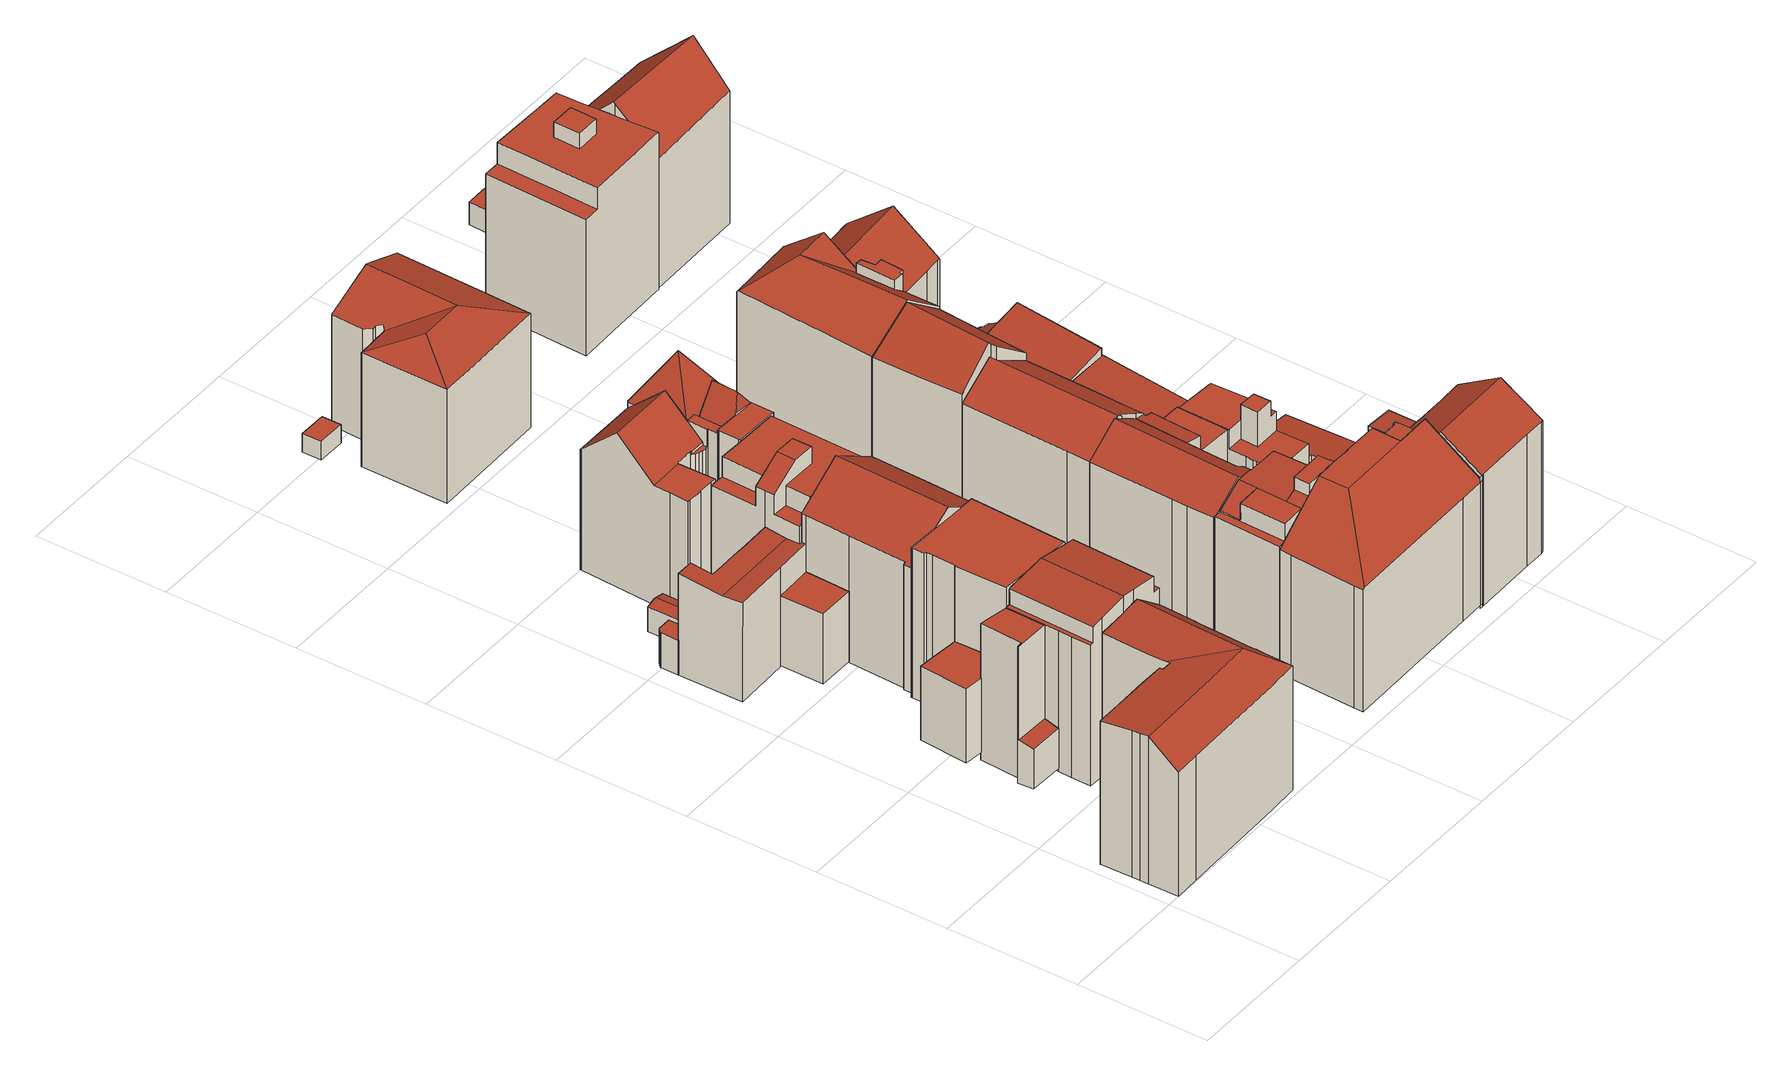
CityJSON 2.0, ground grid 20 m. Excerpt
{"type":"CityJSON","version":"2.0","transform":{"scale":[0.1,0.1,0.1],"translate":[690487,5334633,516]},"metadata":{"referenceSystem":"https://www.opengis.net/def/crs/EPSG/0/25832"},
"CityObjects":{
"building1":{"type":"Building","attributes":{"Gemeindeschluessel":"09162000","HoeheDach":"540.430","HoeheGrund":"516.900","Methode":"2000","NiedrigsteTraufeDesGebaeudes":"536.620","Geometrietyp2DReferenz":"3000","function":"31001_9998","roofType":"3100","measuredHeight":23.53,"storeysAboveGround":6},"geometry":[{"type":"MultiSurface","lod":"2","boundaries":[[[0,1,2,3,4,5]],[[6,7,8,9,10,11]],[[12,13,14,15,16,17]],[[18,19,20,21,22,23]],[[24,25,26,27,28,29]],[[26,25,30,31]],[[32,33,12,17,1,0,5,34,35]],[[36,37,38,39]],[[40,32,35,41,42,30,25,24,29,8,7,6,43,44,45]],[[46,20,19,18,47,48,49,50,36,39,51,52,53,11,10,9,28,27,26,31,54,55,56,57,4,3,2,16,15,14]],[[52,44,43,53]],[[53,43,6,11]],[[2,1,17,16]],[[41,35,34,5,4,57,56,55]],[[9,8,29,28]],[[37,58,59,32,40,45,38]],[[14,13,60,46]],[[18,23,61,47]],[[59,62,61,23,22,21,60,13,12,33,32]],[[46,60,21,20]],[[42,41,55,54,31,30]],[[49,48,47,61,62,59]],[[50,49,59,58,37,36]],[[38,45,44,52,51,39]]],"semantics":{"surfaces":[{"type":"WallSurface"},{"type":"RoofSurface"},{"type":"GroundSurface"}],"values":[0,0,0,0,0,0,1,0,1,2,0,0,0,0,0,1,0,0,1,0,0,0,0,0]}}]},
"building2":{"type":"Building","attributes":{"Gemeindeschluessel":"09162000","HoeheDach":"539.061","HoeheGrund":"517.389","Methode":"2000","NiedrigsteTraufeDesGebaeudes":"523.711","Geometrietyp2DReferenz":"3000","function":"31001_9998","roofType":"1000","measuredHeight":21.67,"storeysAboveGround":1},"geometry":[{"type":"MultiSurface","lod":"2","boundaries":[[[63,64,65,66,67,68,69,70,71,72,73]],[[74,75,76,77,68,67,66]],[[78,79,76,75]],[[80,81,82,71,70,69]],[[73,83,84,63]],[[68,77,80,69]],[[79,84,83,85,82,81,80,77,76]],[[65,86,74,66]],[[85,83,73,72,71,82]],[[78,86,65,64,63,84,79]],[[86,78,75,74]]],"semantics":{"surfaces":[{"type":"GroundSurface"},{"type":"WallSurface"},{"type":"RoofSurface"}],"values":[0,1,1,1,1,1,2,1,1,1,2]}}]},
"building3":{"type":"Building","attributes":{"Gemeindeschluessel":"09162000","HoeheDach":"530.391","HoeheGrund":"518.579","Methode":"2000","NiedrigsteTraufeDesGebaeudes":"530.391","Geometrietyp2DReferenz":"3000","function":"31001_9998","roofType":"1000","measuredHeight":11.81},"geometry":[{"type":"MultiSurface","lod":"2","boundaries":[[[87,88,89,90]],[[91,92,93,94]],[[95,87,90,96]],[[93,96,90,89,94]],[[95,96,93,92]],[[91,88,87,95,92]],[[88,91,94,89]]],"semantics":{"surfaces":[{"type":"WallSurface"},{"type":"RoofSurface"},{"type":"GroundSurface"}],"values":[0,0,0,1,0,2,0]}}]},
"building4":{"type":"Building","attributes":{"Gemeindeschluessel":"09162000","HoeheDach":"524.792","HoeheGrund":"519.289","Methode":"2000","NiedrigsteTraufeDesGebaeudes":"522.569","Geometrietyp2DReferenz":"3000","function":"31001_2000","roofType":"1000","measuredHeight":5.5,"storeysAboveGround":1},"geometry":[{"type":"MultiSurface","lod":"2","boundaries":[[[97,98,99,100]],[[101,102,100,99]],[[103,104,105,106]],[[107,108,109,110]],[[102,105,104,111,112,113,114,107,110,97,100]],[[113,115,116,114]],[[111,104,103,117,118]],[[112,119,115,113]],[[110,109,98,97]],[[107,114,116,120,121,108]],[[101,99,98,109,108,121,103,106]],[[118,117,120,116,115,119]],[[111,118,119,112]],[[102,101,106,105]],[[121,120,117,103]]],"semantics":{"surfaces":[{"type":"WallSurface"},{"type":"GroundSurface"},{"type":"RoofSurface"}],"values":[0,0,0,0,1,0,0,0,0,0,2,2,0,0,0]}}]},
"building5":{"type":"Building","attributes":{"Gemeindeschluessel":"09162000","HoeheDach":"535.375","HoeheGrund":"519.344","Methode":"2000","NiedrigsteTraufeDesGebaeudes":"534.750","Geometrietyp2DReferenz":"3000","function":"31001_2000","roofType":"1000","measuredHeight":16.03,"storeysAboveGround":4},"geometry":[{"type":"MultiSurface","lod":"2","boundaries":[[[122,123,124,125]],[[111,126,127,128,129]],[[130,131,132,133]],[[134,126,111,104,105,102,122,125,135,130,133]],[[102,136,123,122]],[[128,137,124,123,136,138,139,129]],[[111,129,139,104]],[[134,140,127,126]],[[131,141,137,128,127,140,132]],[[131,130,135,141]],[[135,125,124,137,141]],[[140,134,133,132]],[[105,138,136,102]],[[104,139,138,105]]],"semantics":{"surfaces":[{"type":"WallSurface"},{"type":"GroundSurface"},{"type":"RoofSurface"}],"values":[0,0,0,1,0,2,0,0,2,0,0,0,0,0]}}]},
"building6":{"type":"Building","attributes":{"Gemeindeschluessel":"09162000","HoeheDach":"542.732","HoeheGrund":"516.891","Methode":"2000","NiedrigsteTraufeDesGebaeudes":"539.190","Geometrietyp2DReferenz":"3000","function":"31001_9998","roofType":"3100","measuredHeight":25.84,"storeysAboveGround":6},"geometry":[{"type":"MultiSurface","lod":"2","boundaries":[[[142,143,144,145]],[[146,147,148,149]],[[150,151,152,153]],[[154,155,156,157]],[[16,2,4,158,150,153,148,147,142,145,14]],[[159,156,155,160,161]],[[162,163,164,165,161,160]],[[160,155,154,143,142,147,146,166,162]],[[146,149,152,151,167,168,166]],[[169,144,143,154,157]],[[2,165,164,4]],[[16,14,169,157,156,159]],[[2,16,159,161,165]],[[162,166,168,163]],[[145,144,169,14]],[[153,152,149,148]],[[158,4,164,163,168,167]],[[158,167,151,150]]],"semantics":{"surfaces":[{"type":"WallSurface"},{"type":"GroundSurface"},{"type":"RoofSurface"}],"values":[0,0,0,0,1,2,2,0,2,2,0,0,0,0,0,0,0,0]}}]},
"building7":{"type":"Building","attributes":{"Gemeindeschluessel":"09162000","HoeheDach":"530.576","HoeheGrund":"519.521","Methode":"2000","NiedrigsteTraufeDesGebaeudes":"530.576","Geometrietyp2DReferenz":"3000","function":"31001_9998","roofType":"1000","measuredHeight":11.05},"geometry":[{"type":"MultiSurface","lod":"2","boundaries":[[[170,171,172,173]],[[171,170,174,175]],[[176,174,170,173]],[[173,172,177,176]],[[175,174,176,177]],[[175,177,172,171]]],"semantics":{"surfaces":[{"type":"WallSurface"},{"type":"GroundSurface"},{"type":"RoofSurface"}],"values":[0,0,1,0,0,2]}}]},
"building8":{"type":"Building","attributes":{"Gemeindeschluessel":"09162000","HoeheDach":"523.632","HoeheGrund":"519.259","Methode":"2000","NiedrigsteTraufeDesGebaeudes":"523.181","Geometrietyp2DReferenz":"3000","function":"51009_1610","roofType":"3100","measuredHeight":4.37},"geometry":[{"type":"MultiSurface","lod":"2","boundaries":[[[97,178,179,180,110]],[[181,182,183,184]],[[179,178,185,186]],[[107,187,182,181]],[[184,183,186,185,188]],[[184,188,97,110,107,181]],[[188,185,178,97]],[[187,180,179,186,183,182]],[[110,180,187,107]]],"semantics":{"surfaces":[{"type":"WallSurface"},{"type":"RoofSurface"},{"type":"GroundSurface"}],"values":[0,0,1,0,0,2,0,1,0]}}]},
"building9":{"type":"Building","attributes":{"Gemeindeschluessel":"09162000","HoeheDach":"521.802","HoeheGrund":"519.313","Methode":"2000","NiedrigsteTraufeDesGebaeudes":"521.802","Geometrietyp2DReferenz":"3000","function":"31001_2000","roofType":"1000","measuredHeight":2.49,"storeysAboveGround":1},"geometry":[{"type":"MultiSurface","lod":"2","boundaries":[[[122,189,190,102]],[[189,191,192,190]],[[102,190,192,100]],[[193,191,189,122]],[[100,192,191,193]],[[102,100,193,122]]],"semantics":{"surfaces":[{"type":"WallSurface"},{"type":"RoofSurface"},{"type":"GroundSurface"}],"values":[0,1,0,0,0,2]}}]},
"building10":{"type":"Building","attributes":{"Gemeindeschluessel":"09162000","HoeheDach":"542.430","HoeheGrund":"518.586","Methode":"2000","NiedrigsteTraufeDesGebaeudes":"539.413","Geometrietyp2DReferenz":"3000","function":"31001_9998","roofType":"1000","measuredHeight":23.84,"storeysAboveGround":7},"geometry":[{"type":"MultiSurface","lod":"2","boundaries":[[[194,195,196,197]],[[198,199,200,201]],[[202,195,194,203]],[[204,205,198,201]],[[206,207,208,209]],[[210,211,212,213,214,215]],[[216,206,209,203,194,197,95,87,217,218,204,201,200,213,212,219]],[[220,210,215,221]],[[212,211,222,219]],[[218,223,205,204]],[[87,224,225,217]],[[216,226,207,206]],[[222,226,216,219]],[[217,225,223,218]],[[200,199,214,213]],[[202,208,207,226,222,211,210,220,196,195]],[[198,205,223,225,224,227,221,215,214,199]],[[95,227,224,87]],[[209,208,202,203]],[[221,227,95,197,196,220]]],"semantics":{"surfaces":[{"type":"WallSurface"},{"type":"GroundSurface"},{"type":"RoofSurface"}],"values":[0,0,0,0,0,0,1,0,0,0,0,0,0,0,0,2,2,0,0,0]}}]},
"building11":{"type":"Building","attributes":{"Gemeindeschluessel":"09162000","HoeheDach":"544.250","HoeheGrund":"519.293","Methode":"2000","NiedrigsteTraufeDesGebaeudes":"539.203","Geometrietyp2DReferenz":"3000","function":"31001_2000","roofType":"3100","measuredHeight":24.96,"storeysAboveGround":7},"geometry":[{"type":"MultiSurface","lod":"2","boundaries":[[[228,229,230,231]],[[232,233,234,235,228,231,236,133,130,237,238,239,240,241]],[[242,243,244,245,246,230,229,247]],[[237,248,249,238]],[[235,234,250,242,247]],[[251,232,241,252]],[[233,253,250,234]],[[231,230,246,236]],[[232,251,253,233]],[[133,245,244,130]],[[236,246,245,133]],[[235,247,229,228]],[[239,254,255,240]],[[240,255,252,241]],[[251,252,255,254,249,248,243,242,250,253]],[[238,249,254,239]],[[237,130,244,243,248]]],"semantics":{"surfaces":[{"type":"WallSurface"},{"type":"GroundSurface"},{"type":"RoofSurface"}],"values":[0,1,2,0,0,0,0,0,0,0,0,0,0,0,2,0,0]}}]},
"building12":{"type":"Building","attributes":{"Gemeindeschluessel":"09162000","HoeheDach":"543.610","HoeheGrund":"519.289","Methode":"2000","NiedrigsteTraufeDesGebaeudes":"537.740","Geometrietyp2DReferenz":"3000","function":"31001_1000","roofType":"1000","measuredHeight":24.32,"storeysAboveGround":6},"geometry":[{"type":"MultiSurface","lod":"2","boundaries":[[[256,257,258,259,260]],[[261,262,263,264]],[[265,266,263,262,267]],[[268,269,270,271,272,273,274]],[[275,264,263,266,276,277]],[[130,237,269,268,278,279,257,256]],[[130,135,125,261,264,275,280,281,282,283,237]],[[280,275,277,284,274,273]],[[125,135,260,259,285,286]],[[283,270,269,237]],[[257,279,287,258]],[[288,289,290,285,259,258,287]],[[261,125,286,291,267,262]],[[280,273,272,281]],[[282,271,270,283]],[[292,293,289,288]],[[278,284,277,276,294,292,288,287,279]],[[289,293,295,290]],[[265,294,276,266]],[[290,295,291,286,285]],[[294,265,267,291,295,293,292]],[[278,268,274,284]],[[130,256,260,135]],[[281,272,271,282]]],"semantics":{"surfaces":[{"type":"RoofSurface"},{"type":"WallSurface"},{"type":"GroundSurface"}],"values":[0,1,0,0,1,1,2,1,1,1,1,1,1,1,1,1,0,0,1,0,1,1,1,1]}}]},
"building13":{"type":"Building","attributes":{"Gemeindeschluessel":"09162000","HoeheDach":"546.450","HoeheGrund":"519.183","Methode":"2000","NiedrigsteTraufeDesGebaeudes":"537.790","Geometrietyp2DReferenz":"3000","function":"31001_2000","roofType":"3100","measuredHeight":27.27,"storeysAboveGround":7},"geometry":[{"type":"MultiSurface","lod":"2","boundaries":[[[296,297,298,299]],[[300,301,302,303,304,305,296,299,306,307,308,309,310,311,312,313,314,315,316,317,318,319,320,321]],[[322,323,324,325]],[[300,326,327,301]],[[308,307,328,329,330,331]],[[332,333,334,335,322,336,337]],[[315,338,339,316]],[[340,341,330,329]],[[317,342,343,318]],[[312,344,345,313]],[[319,318,343,346,347,348,349]],[[310,309,350,351,352]],[[304,353,354,305]],[[355,320,319,349,356,334,333,357]],[[301,327,358,302]],[[332,337,359]],[[328,360,298,297,361,340,329]],[[362,326,300,321]],[[363,364,365,359,337,366]],[[299,298,360,306]],[[367,345,344,368,352,351,369,339,338]],[[334,356,335]],[[323,347,346]],[[370,365,364]],[[314,367,338,315]],[[324,323,346,343,342,371]],[[303,372,353,304]],[[337,336,366]],[[335,356,349,348]],[[373,374,375,354,353,372,376]],[[302,358,370,364,363,376,372,303]],[[310,352,368,311]],[[322,335,348,347,323]],[[357,333,332]],[[306,360,328,307]],[[311,368,344,312]],[[320,355,362,321]],[[351,350,331,330,341,325,324,371,369]],[[308,331,350,309]],[[317,316,339,369,371,342]],[[296,305,354,375,361,297]],[[375,374,325,341,340,361]],[[322,325,374,373,336]],[[362,355,357,332,359,365,370,358,327,326]],[[363,366,336,373,376]],[[313,345,367,314]]],"semantics":{"surfaces":[{"type":"WallSurface"},{"type":"GroundSurface"},{"type":"RoofSurface"}],"values":[0,1,0,0,0,2,0,0,0,0,0,0,0,0,0,0,2,0,2,0,2,2,0,2,0,2,0,0,2,2,0,0,2,0,0,0,0,2,0,0,0,0,0,2,0,0]}}]},
"building14":{"type":"Building","attributes":{"Gemeindeschluessel":"09162000","HoeheDach":"541.090","HoeheGrund":"519.285","Methode":"2000","NiedrigsteTraufeDesGebaeudes":"537.950","Geometrietyp2DReferenz":"3000","function":"31001_2000","roofType":"1000","measuredHeight":21.8,"storeysAboveGround":6},"geometry":[{"type":"MultiSurface","lod":"2","boundaries":[[[377,378,379,380,381]],[[275,382,383,384]],[[384,383,385,386]],[[387,388,281,280,275,384,386,389,377,381,390]],[[391,392,393,394,380,395]],[[386,385,396,389]],[[397,379,378,396,385,383,382]],[[390,394,393,387]],[[388,392,391,281]],[[381,380,394,390]],[[281,391,395,280]],[[389,396,378,377]],[[387,393,392,388]],[[380,379,397,395]],[[280,395,397,382,275]]],"semantics":{"surfaces":[{"type":"WallSurface"},{"type":"GroundSurface"},{"type":"RoofSurface"}],"values":[0,0,0,1,2,0,2,0,0,0,0,0,0,0,0]}}]},
"building15":{"type":"Building","attributes":{"Gemeindeschluessel":"09162000","HoeheDach":"521.774","HoeheGrund":"518.910","Methode":"1000","NiedrigsteTraufeDesGebaeudes":"521.774","Geometrietyp2DReferenz":"3000","function":"31001_2000","roofType":"1000","measuredHeight":2.86},"geometry":[{"type":"MultiSurface","lod":"2","boundaries":[[[398,399,400,401]],[[398,402,403,399]],[[400,404,405,401]],[[401,405,402,398]],[[405,404,403,402]],[[399,403,404,400]]],"semantics":{"surfaces":[{"type":"GroundSurface"},{"type":"WallSurface"},{"type":"RoofSurface"}],"values":[0,1,1,1,2,1]}}]},
"building16":{"type":"Building","attributes":{"Gemeindeschluessel":"09162000","HoeheDach":"544.840","HoeheGrund":"519.249","Methode":"2000","NiedrigsteTraufeDesGebaeudes":"539.340","Geometrietyp2DReferenz":"3000","function":"31001_9998","roofType":"1000","measuredHeight":25.59,"storeysAboveGround":6},"geometry":[{"type":"MultiSurface","lod":"2","boundaries":[[[406,407,408,409,410,411,412]],[[413,414,415,416,417,418]],[[419,418,417,420]],[[421,422,423,424,425,419,420,426]],[[420,417,416,426]],[[427,415,414,428]],[[427,428,412,429]],[[406,413,418,419,425,407]],[[415,427,429,430,431,432,421,426,416]],[[429,412,411,433,430]],[[424,408,407,425]],[[434,435,432,431]],[[411,410,436,437]],[[437,433,411]],[[423,409,408,424]],[[413,406,412,428,414]],[[423,422,435,434,436,410,409]],[[421,432,435,422]],[[434,431,430,433,437,436]]],"semantics":{"surfaces":[{"type":"RoofSurface"},{"type":"WallSurface"},{"type":"GroundSurface"}],"values":[0,0,1,2,1,1,0,1,1,0,1,0,0,1,1,1,1,1,1]}}]},
"building17":{"type":"Building","attributes":{"Gemeindeschluessel":"09162000","HoeheDach":"544.740","HoeheGrund":"519.210","Methode":"2000","NiedrigsteTraufeDesGebaeudes":"538.633","Geometrietyp2DReferenz":"3000","function":"31001_9998","roofType":"2100","measuredHeight":25.53,"storeysAboveGround":7},"geometry":[{"type":"MultiSurface","lod":"2","boundaries":[[[438,439,440,441]],[[442,443,444,445]],[[445,444,446,447]],[[448,449,450,451]],[[452,446,444,443,450,449,438,441]],[[453,454,455,456,457,458,459]],[[460,461,462,463,464,465,421,426,466,467,448,451,442,445,447]],[[440,439,468,469,470,455,454]],[[461,471,472,462]],[[426,470,469,466]],[[460,473,471,461]],[[466,469,468,467]],[[426,421,456,455,470]],[[463,459,458,464]],[[453,459,463,462,472]],[[448,467,468,439,438,449]],[[451,450,443,442]],[[441,440,474,452]],[[465,457,456,421]],[[460,447,446,452,474,473]],[[458,457,465,464]],[[453,472,471,473,474,440,454]]],"semantics":{"surfaces":[{"type":"WallSurface"},{"type":"RoofSurface"},{"type":"GroundSurface"}],"values":[0,0,0,0,1,1,2,1,0,0,0,0,0,0,0,0,0,0,0,0,0,1]}}]},
"building18":{"type":"Building","attributes":{"Gemeindeschluessel":"09162000","HoeheDach":"542.550","HoeheGrund":"519.280","Methode":"2000","NiedrigsteTraufeDesGebaeudes":"537.766","Geometrietyp2DReferenz":"3000","function":"31001_9998","roofType":"3100","measuredHeight":23.27,"storeysAboveGround":6},"geometry":[{"type":"MultiSurface","lod":"2","boundaries":[[[475,476,477,478,479,480,481,482]],[[483,484,485,486]],[[487,488,489,476,475]],[[490,491,492,493]],[[494,495,496,497]],[[498,499,500,501]],[[502,503,504,505]],[[506,481,480,507]],[[487,475,482,508]],[[509,510,489,488]],[[496,503,502,497]],[[509,488,487,508,506,507,511,512,513,483,486,493,492,494,497,502,505,514,498,501,515]],[[511,479,478,512]],[[505,504,516,514]],[[492,491,495,494]],[[513,512,478,477,517]],[[518,510,509,515]],[[508,482,481,506]],[[514,516,499,498]],[[485,490,493,486]],[[513,517,484,483]],[[501,500,518,515]],[[507,480,479,511]],[[518,500,499,516,504,503,496,495,491,490,485,484,517,477,476,489,510]]],"semantics":{"surfaces":[{"type":"RoofSurface"},{"type":"WallSurface"},{"type":"GroundSurface"}],"values":[0,1,1,1,1,1,1,1,1,1,1,2,1,1,1,1,1,1,1,1,1,1,1,0]}}]},
"building19":{"type":"Building","attributes":{"Gemeindeschluessel":"09162000","HoeheDach":"539.733","HoeheGrund":"518.920","Methode":"2000","NiedrigsteTraufeDesGebaeudes":"536.604","Geometrietyp2DReferenz":"3000","function":"31001_1000","roofType":"3200","measuredHeight":20.81,"storeysAboveGround":5},"geometry":[{"type":"MultiSurface","lod":"2","boundaries":[[[519,520,521,522,523,524,525,526,527,528,529,530,531]],[[532,533,534,535,536,537,538,539,540,541,542,543,544,545,546,547,548,549,550]],[[540,522,521,541]],[[551,552,525,553,554]],[[553,555,556,554]],[[555,524,538,537,536,556]],[[543,519,531,544]],[[552,557,558,559,527,526,525]],[[549,559,558,550]],[[533,532,550,558,557,552]],[[542,541,521,520,519,543]],[[529,528,547,546,545,530]],[[544,531,530,545]],[[535,554,556,536]],[[524,523,522,540,539,538]],[[534,533,552,551,554,535]],[[527,559,549,548,547,528]],[[553,525,524,555]]],"semantics":{"surfaces":[{"type":"RoofSurface"},{"type":"GroundSurface"},{"type":"WallSurface"}],"values":[0,1,2,0,0,2,2,0,2,2,2,2,2,2,2,2,2,0]}}]},
"building20":{"type":"Building","attributes":{"Gemeindeschluessel":"09162000","HoeheDach":"542.485","HoeheGrund":"519.330","Methode":"1000","NiedrigsteTraufeDesGebaeudes":"538.816","Geometrietyp2DReferenz":"3000","function":"31001_1000","roofType":"3100","measuredHeight":23.16,"storeysAboveGround":6},"geometry":[{"type":"MultiSurface","lod":"2","boundaries":[[[511,479,560,561]],[[562,563,564,565]],[[566,567,568,569,570,560,479]],[[569,571,572,573,574,570]],[[572,571,575,576]],[[513,567,566,512]],[[512,566,479,511]],[[562,565,577,578,493,579,483,580,513,512,511,561,574,573,572,576,581]],[[576,575,582,581]],[[493,583,584,579]],[[581,582,563,562]],[[561,560,570,574]],[[578,585,583,493]],[[565,564,586,577]],[[587,584,583,585,586,564,563,582,575,571,569,568]],[[580,483,587,568,567,513]],[[579,584,587,483]],[[577,586,585,578]]],"semantics":{"surfaces":[{"type":"WallSurface"},{"type":"RoofSurface"},{"type":"GroundSurface"}],"values":[0,0,1,0,0,0,0,2,0,0,0,0,0,0,1,0,0,0]}}]},
"building21":{"type":"Building","attributes":{"Gemeindeschluessel":"09162000","HoeheDach":"539.033","HoeheGrund":"519.326","Methode":"2000","NiedrigsteTraufeDesGebaeudes":"536.031","Geometrietyp2DReferenz":"3000","function":"31001_9998","roofType":"1000","measuredHeight":19.71,"storeysAboveGround":5},"geometry":[{"type":"MultiSurface","lod":"2","boundaries":[[[588,589,590,591]],[[592,593,589,588]],[[594,595,596,597]],[[490,493,492,491]],[[598,599,600,601]],[[493,490,602,578]],[[603,492,493,578,604,598,601,592,588,591]],[[598,604,605,595,594,599]],[[606,590,589,593,600,599,594,597]],[[597,596,491,492,603,606]],[[605,604,578,602]],[[606,603,591,590]],[[490,491,596,595,605,602]],[[601,600,593,592]]],"semantics":{"surfaces":[{"type":"WallSurface"},{"type":"GroundSurface"},{"type":"RoofSurface"}],"values":[0,0,0,0,0,0,1,0,2,0,0,0,2,0]}}]},
"building22":{"type":"Building","attributes":{"Gemeindeschluessel":"09162000","HoeheDach":"544.751","HoeheGrund":"519.370","Methode":"1000","NiedrigsteTraufeDesGebaeudes":"539.757","Geometrietyp2DReferenz":"3000","function":"31001_9998","roofType":"3100","measuredHeight":25.38,"storeysAboveGround":6},"geometry":[{"type":"MultiSurface","lod":"2","boundaries":[[[607,608,609,610,611,612,613]],[[614,612,611,615,616,617,618,619]],[[620,621,619,618,622,623]],[[624,609,608,625]],[[624,626,615,611,610,609]],[[625,608,607,627]],[[626,624,625,627,628,623,622,618,617,616,615]],[[613,612,614,619,621,620]],[[628,627,607,613,620,623]]],"semantics":{"surfaces":[{"type":"RoofSurface"},{"type":"WallSurface"},{"type":"GroundSurface"}],"values":[0,1,1,1,1,1,2,0,1]}}]},
"building23":{"type":"Building","attributes":{"Gemeindeschluessel":"09162000","HoeheDach":"526.045","HoeheGrund":"519.280","Methode":"1000","NiedrigsteTraufeDesGebaeudes":"526.045","Geometrietyp2DReferenz":"3000","function":"31001_1000","roofType":"1000","measuredHeight":6.76},"geometry":[{"type":"MultiSurface","lod":"2","boundaries":[[[629,630,631,565]],[[631,632,633,562,634,565]],[[635,636,562,633]],[[636,635,630,629]],[[629,565,634,562,636]],[[630,635,633,632,631]]],"semantics":{"surfaces":[{"type":"WallSurface"},{"type":"GroundSurface"},{"type":"RoofSurface"}],"values":[0,0,0,0,1,2]}}]},
"building24":{"type":"Building","attributes":{"Gemeindeschluessel":"09162000","HoeheDach":"522.839","HoeheGrund":"519.230","Methode":"2000","NiedrigsteTraufeDesGebaeudes":"522.790","Geometrietyp2DReferenz":"3000","function":"31001_2000","roofType":"1000","measuredHeight":3.61},"geometry":[{"type":"MultiSurface","lod":"2","boundaries":[[[637,638,639,640,641,642,643,644]],[[638,645,646,639]],[[639,646,647,640]],[[641,648,649,642]],[[642,649,650,643]],[[640,647,648,641]],[[645,651,652,650,649,648,647,646]],[[643,650,652,644]],[[645,638,637,651]],[[644,652,651,637]]],"semantics":{"surfaces":[{"type":"GroundSurface"},{"type":"WallSurface"},{"type":"RoofSurface"}],"values":[0,1,1,1,1,1,2,1,1,1]}}]},
"building25":{"type":"Building","attributes":{"Gemeindeschluessel":"09162000","HoeheDach":"538.590","HoeheGrund":"519.235","Methode":"2000","NiedrigsteTraufeDesGebaeudes":"533.119","Geometrietyp2DReferenz":"3000","function":"31001_9998","roofType":"1000","measuredHeight":19.36,"storeysAboveGround":4},"geometry":[{"type":"MultiSurface","lod":"2","boundaries":[[[653,654,655,656,657,658]],[[655,659,660,661,662,663,664,665,666,667,668,656]],[[669,670,671,672]],[[673,674,643,644]],[[667,675,676,668]],[[674,673,654,653,677,678,679,680,681,671,670,682,683]],[[674,683,684,643]],[[685,682,670,669]],[[686,663,662,687]],[[688,664,663,686]],[[689,661,660,690]],[[690,660,659,691]],[[653,658,675,667,677]],[[692,681,680,693]],[[694,665,664,688]],[[643,684,685,669,672,692,693,695,694,688,686,687,689,690,691,644]],[[672,671,681,692]],[[655,654,673,644,691,659]],[[684,683,682,685]],[[694,695,679,678,666,665]],[[668,676,657,656]],[[687,662,661,689]],[[680,679,695,693]],[[677,667,666,678]],[[657,676,675,658]]],"semantics":{"surfaces":[{"type":"WallSurface"},{"type":"RoofSurface"},{"type":"GroundSurface"}],"values":[0,1,0,0,0,1,0,0,0,0,0,0,0,0,0,2,0,0,0,0,0,0,0,0,1]}}]},
"building26":{"type":"Building","attributes":{"Gemeindeschluessel":"09162000","HoeheDach":"544.972","HoeheGrund":"519.260","Methode":"2000","NiedrigsteTraufeDesGebaeudes":"539.916","Geometrietyp2DReferenz":"3000","function":"31001_1000","roofType":"3100","measuredHeight":25.71,"storeysAboveGround":6},"geometry":[{"type":"MultiSurface","lod":"2","boundaries":[[[696,697,698,699,700,701,702,703,704]],[[702,705,706,707,708]],[[709,697,696,710]],[[701,711,712,713,706,705]],[[714,715,716,700,699,698]],[[711,701,700,716]],[[701,705,702]],[[717,707,706,713]],[[710,718,719,720,721,722,723,717,713,712,711,716,715,714,709]],[[719,718,710,696,704,724,725,720]],[[724,704,703,702,708,726,727,725]],[[725,727,726,708,707,717,723,722,721,720]],[[714,698,697,709]]],"semantics":{"surfaces":[{"type":"RoofSurface"},{"type":"WallSurface"},{"type":"GroundSurface"}],"values":[0,0,1,1,1,1,0,1,2,1,0,1,1]}}]},
"building27":{"type":"Building","attributes":{"Gemeindeschluessel":"09162000","HoeheDach":"543.590","HoeheGrund":"518.706","Methode":"2000","NiedrigsteTraufeDesGebaeudes":"539.146","Geometrietyp2DReferenz":"3000","function":"31001_9998","roofType":"3100","measuredHeight":24.88,"storeysAboveGround":6},"geometry":[{"type":"MultiSurface","lod":"2","boundaries":[[[728,729,730,731]],[[732,733,734,735]],[[736,737,738,739,740,741,734,733]],[[742,743,744,745,746,747]],[[748,739,738,749]],[[743,742,728,731,750,751,752,753,754,748,749,755,756,732,735]],[[750,757,758,751]],[[740,759,760,761,758,757,762,763,745,744,741]],[[743,735,734,741,744]],[[751,758,761,752]],[[742,747,729,728]],[[756,736,733,732]],[[755,737,736,756]],[[763,746,745]],[[748,754,759,740,739]],[[752,761,760,753]],[[749,738,737,755]],[[763,762,764]],[[750,731,730,764,762,757]],[[753,760,759,754]],[[747,746,763,764,730,729]]],"semantics":{"surfaces":[{"type":"WallSurface"},{"type":"RoofSurface"},{"type":"GroundSurface"}],"values":[0,0,1,0,0,2,0,1,0,0,0,0,0,0,0,0,0,0,0,0,1]}}]},
"building28":{"type":"Building","attributes":{"Gemeindeschluessel":"09162000","HoeheDach":"531.057","HoeheGrund":"519.161","Methode":"1000","NiedrigsteTraufeDesGebaeudes":"529.910","Geometrietyp2DReferenz":"3000","function":"31001_9998","roofType":"1000","measuredHeight":11.9,"storeysAboveGround":3},"geometry":[{"type":"MultiSurface","lod":"2","boundaries":[[[765,766,767,768]],[[769,768,767,770]],[[638,771,772,637]],[[769,770,773,639]],[[639,773,771,638]],[[771,773,770,767,766,774,775,776,777,772]],[[778,691,776,775]],[[778,775,774,779]],[[765,779,774,766]],[[637,772,777,644]],[[644,777,776,691]],[[769,639,638,637,644,691,778,779,765,768]]],"semantics":{"surfaces":[{"type":"WallSurface"},{"type":"RoofSurface"},{"type":"GroundSurface"}],"values":[0,0,0,0,0,1,0,0,0,0,0,2]}}]},
"building29":{"type":"Building","attributes":{"Gemeindeschluessel":"09162000","HoeheDach":"531.471","HoeheGrund":"519.200","Methode":"1000","NiedrigsteTraufeDesGebaeudes":"530.262","Geometrietyp2DReferenz":"3000","function":"31001_1000","roofType":"9999","measuredHeight":12.27,"storeysAboveGround":3},"geometry":[{"type":"MultiSurface","lod":"2","boundaries":[[[780,687,781,782,783,686]],[[784,785,786,783,782,781,787,788,789,790,791,792,793,794,795,796,797,798]],[[792,791,799,800,801,793]],[[802,794,793,801]],[[783,786,785,803,804,686]],[[805,797,796,806]],[[807,795,794,802]],[[689,787,781,687]],[[808,798,797,805]],[[689,809,810,811,790,789,788,787]],[[810,809,689,687,780,686,804,803,812,808,805,806,807,802,801,800,799,811]],[[803,785,784,812]],[[812,784,798,808]],[[799,791,790,811]],[[806,796,795,807]]],"semantics":{"surfaces":[{"type":"WallSurface"},{"type":"RoofSurface"},{"type":"GroundSurface"}],"values":[0,1,0,0,0,0,0,0,0,0,2,0,0,0,0]}}]},
"building30":{"type":"Building","attributes":{"Gemeindeschluessel":"09162000","HoeheDach":"528.201","HoeheGrund":"519.340","Methode":"1000","NiedrigsteTraufeDesGebaeudes":"528.201","Geometrietyp2DReferenz":"3000","function":"31001_9998","roofType":"1000","measuredHeight":8.86},"geometry":[{"type":"MultiSurface","lod":"2","boundaries":[[[813,814,815,816]],[[816,817,818,710,819,813]],[[820,821,822,710,818,817]],[[823,814,813,819,710,822]],[[816,815,820,817]],[[815,814,823,822,821,820]]],"semantics":{"surfaces":[{"type":"WallSurface"},{"type":"GroundSurface"},{"type":"RoofSurface"}],"values":[0,1,0,0,0,2]}}]},
"building31":{"type":"Building","attributes":{"Gemeindeschluessel":"09162000","HoeheDach":"542.918","HoeheGrund":"519.370","Methode":"3100","NiedrigsteTraufeDesGebaeudes":"542.918","Geometrietyp2DReferenz":"3000","function":"31001_2000","roofType":"1000","measuredHeight":23.55},"geometry":[{"type":"MultiSurface","lod":"2","boundaries":[[[824,825,826,827]],[[828,829,830,831]],[[832,827,826,833,834,831,830,835]],[[829,836,835,830]],[[837,828,831,834]],[[836,838,832,835]],[[836,829,828,837,839,825,824,838]],[[825,839,833,826]],[[838,824,827,832]],[[839,837,834,833]]],"semantics":{"surfaces":[{"type":"WallSurface"},{"type":"GroundSurface"},{"type":"RoofSurface"}],"values":[0,0,1,0,0,0,2,0,0,0]}}]},
"building32":{"type":"Building","attributes":{"Gemeindeschluessel":"09162000","HoeheDach":"532.736","HoeheGrund":"519.200","Methode":"1000","NiedrigsteTraufeDesGebaeudes":"530.358","Geometrietyp2DReferenz":"3000","function":"31001_9998","roofType":"2100","measuredHeight":13.54,"storeysAboveGround":3},"geometry":[{"type":"MultiSurface","lod":"2","boundaries":[[[799,801,840,841,842,843]],[[844,843,842,845]],[[799,843,844,846]],[[847,846,844,845,848,849]],[[848,845,842,841]],[[799,846,847,801]],[[849,848,841,840]],[[801,847,849,840]]],"semantics":{"surfaces":[{"type":"GroundSurface"},{"type":"WallSurface"},{"type":"RoofSurface"}],"values":[0,1,1,2,1,1,1,1]}}]},
"building33":{"type":"Building","attributes":{"Gemeindeschluessel":"09162000","HoeheDach":"529.489","HoeheGrund":"519.200","Methode":"1000","NiedrigsteTraufeDesGebaeudes":"525.625","Geometrietyp2DReferenz":"3000","function":"31001_1000","roofType":"2100","measuredHeight":10.29,"storeysAboveGround":2},"geometry":[{"type":"MultiSurface","lod":"2","boundaries":[[[843,850,851,842]],[[852,853,854,855,856,843,842,857,858,859,860,861,862,863,864,865,866,867]],[[851,850,868,869,870,871,872,873,874,875,876,877,878,879,880,881,882,883]],[[853,871,870,854]],[[857,883,882,858]],[[842,851,883,857]],[[855,854,870,869,868,856]],[[859,881,880,860]],[[861,879,878,862]],[[865,875,874,866]],[[856,868,850,843]],[[858,882,881,859]],[[863,877,876,864]],[[862,878,877,863]],[[864,876,875,865]],[[866,874,873,867]],[[860,880,879,861]],[[853,852,867,873,872,871]]],"semantics":{"surfaces":[{"type":"WallSurface"},{"type":"GroundSurface"},{"type":"RoofSurface"}],"values":[0,1,2,0,0,0,0,0,0,0,0,0,0,0,0,0,0,0]}}]},
"building34":{"type":"Building","attributes":{"Gemeindeschluessel":"09162000","HoeheDach":"539.307","HoeheGrund":"519.260","Methode":"1000","NiedrigsteTraufeDesGebaeudes":"533.739","Geometrietyp2DReferenz":"3000","function":"31001_1000","roofType":"3100","measuredHeight":20.05,"storeysAboveGround":4},"geometry":[{"type":"MultiSurface","lod":"2","boundaries":[[[884,711,885,886,887,713]],[[887,888,889,890,891,713]],[[885,892,893,894,895,896,897,886]],[[898,893,892,899]],[[886,897,900,889,888,887]],[[901,902,898,899,711,884,713,891,890,903,904,905]],[[896,905,904,903,900,897]],[[890,889,900,903]],[[905,896,895,901]],[[901,895,894,902]],[[902,894,893,898]],[[899,892,885,711]]],"semantics":{"surfaces":[{"type":"WallSurface"},{"type":"RoofSurface"},{"type":"GroundSurface"}],"values":[0,0,1,0,1,2,0,0,0,0,0,0]}}]},
"building35":{"type":"Building","attributes":{"Gemeindeschluessel":"09162000","HoeheDach":"546.648","HoeheGrund":"519.170","Methode":"2000","NiedrigsteTraufeDesGebaeudes":"540.790","Geometrietyp2DReferenz":"3000","function":"31001_9998","roofType":"1000","measuredHeight":27.48,"storeysAboveGround":7},"geometry":[{"type":"MultiSurface","lod":"2","boundaries":[[[906,907,908,909,910,911,912,913,914,915,916,917,918,919,920,921,922],[923,924,925,926]],[[927,928,929,930,931,909,908,907,906,922,932,933,934]],[[924,935,936,925]],[[925,936,937,926]],[[934,933,938,939]],[[932,940,941,942,938,933]],[[922,921,920,919,942,941,940,932]],[[942,919,918,917,916,943,944,945,946,939,938]],[[914,913,912,911,947,948,949,950,951,915]],[[910,909,931,952,947,911]],[[926,937,953,923]],[[936,935,953,937]],[[943,916,915,951]],[[923,953,935,924]],[[930,929,928,927,934,939,946,945,944,943,951,950,949,948,947,952,931]]],"semantics":{"surfaces":[{"type":"RoofSurface"},{"type":"WallSurface"},{"type":"GroundSurface"}],"values":[0,1,1,1,1,0,1,1,1,1,1,0,1,1,2]}}]},
"building36":{"type":"Building","attributes":{"Gemeindeschluessel":"09162000","HoeheDach":"523.006","HoeheGrund":"519.390","Methode":"1000","NiedrigsteTraufeDesGebaeudes":"523.006","Geometrietyp2DReferenz":"3000","function":"31001_9998","roofType":"1000","measuredHeight":3.62},"geometry":[{"type":"MultiSurface","lod":"2","boundaries":[[[954,955,956,957,958,959,960,961]],[[954,962,963,955]],[[961,964,962,954]],[[955,963,965,956]],[[963,962,964,966,967,968,969,965]],[[965,969,968,958,957,956]],[[967,966,960,959,958,968]],[[960,966,964,961]]],"semantics":{"surfaces":[{"type":"GroundSurface"},{"type":"WallSurface"},{"type":"RoofSurface"}],"values":[0,1,1,1,2,1,1,1]}}]},
"building37":{"type":"Building","attributes":{"Gemeindeschluessel":"09162000","HoeheDach":"546.270","HoeheGrund":"519.304","Methode":"2000","NiedrigsteTraufeDesGebaeudes":"537.928","Geometrietyp2DReferenz":"3000","function":"31001_9998","roofType":"3100","measuredHeight":26.97,"storeysAboveGround":8},"geometry":[{"type":"MultiSurface","lod":"2","boundaries":[[[970,971,972,973,974]],[[975,976,977,978]],[[979,980,981,982]],[[983,974,973,981,980,984,977,976]],[[982,985,986,987,988,975,978,989,979]],[[986,971,970,987]],[[987,970,974,983,988]],[[982,981,973,972,985]],[[985,972,971,986]],[[978,977,984,989]],[[988,983,976,975]],[[989,984,980,979]]],"semantics":{"surfaces":[{"type":"RoofSurface"},{"type":"WallSurface"},{"type":"GroundSurface"}],"values":[0,1,1,0,2,1,1,1,1,1,1,1]}}]}
},
"vertices":[
[169,220,237],[212,219,241],[212,219,9],[169,220,9],[168,220,9],[168,220,237],[21,71,242],[19,117,237],[19,118,237],[19,118,9],[19,117,9],[21,71,9],[243,219,244],[290,218,206],[290,218,9],[243,219,9],[236,219,9],[236,219,244],[281,67,9],[283,125,9],[284,159,9],[284,159,209],[283,125,209],[281,67,209],[114,120,237],[151,120,237],[151,120,9],[114,120,9],[60,119,9],[60,119,237],[151,114,238],[151,114,9],[237,52,244],[239,123,244],[166,149,237],[166,121,237],[61,1,9],[61,1,206],[22,0,206],[22,0,9],[163,49,244],[166,114,238],[165,114,238],[21,58,243],[21,46,244],[21,45,244],[288,159,9],[285,66,9],[284,53,9],[283,8,9],[235,6,9],[21,45,9],[21,46,9],[21,58,9],[165,114,9],[166,114,9],[166,121,9],[166,149,9],[235,6,206],[283,8,206],[288,159,206],[285,66,206],[284,53,206],
[146,294,14],[146,293,14],[145,271,14],[92,272,14],[91,294,14],[91,296,14],[99,296,14],[103,359,14],[103,361,14],[114,359,14],[147,353,14],[92,272,77],[91,294,83],[91,294,231],[91,296,231],[146,293,83],[146,293,231],[99,296,231],[103,359,231],[103,361,231],[147,353,231],[146,294,231],[114,359,231],[145,271,77],
[146,431,26],[80,437,26],[80,437,144],[146,431,144],[74,363,26],[103,360,26],[103,360,144],[74,363,144],[147,353,26],[147,353,144],
[91,778,33],[91,778,66],[91,768,66],[91,768,33],[91,725,66],[91,725,33],[34,758,66],[34,758,33],[34,724,33],[34,724,66],[58,792,33],[58,792,66],[59,777,66],[59,777,33],[7,758,33],[7,785,33],[7,786,33],[13,792,33],[7,786,88],[13,792,88],[34,758,88],[7,758,88],[7,785,88],[34,792,88],[34,792,66],
[106,725,33],[106,725,191],[151,726,191],[151,726,33],[8,660,33],[8,660,190],[7,691,188],[7,758,194],[154,672,33],[154,672,189],[153,665,190],[153,665,33],[94,663,33],[150,672,33],[91,725,191],[150,693,188],[34,724,191],[34,758,194],[94,663,190],[150,672,189],
[293,344,9],[293,344,232],[291,247,232],[291,247,9],[147,353,232],[147,353,9],[146,294,9],[146,294,232],[144,251,9],[144,251,232],[145,271,232],[145,271,9],[282,345,232],[282,345,258],[278,218,258],[278,218,232],[144,221,9],[236,219,264],[218,349,267],[214,219,267],[154,353,258],[150,221,258],[168,220,261],[212,219,267],[154,353,232],[144,221,232],[150,221,232],[290,218,232],
[153,665,35],[153,665,146],[151,597,146],[151,597,35],[94,663,35],[94,663,146],[94,597,35],[94,597,146],
[91,778,72],[75,778,76],[59,777,72],[58,841,33],[58,841,72],[72,841,76],[72,841,33],[91,841,72],[75,841,76],[58,792,72],[91,841,33],
[106,725,58],[91,725,58],[107,768,58],[91,768,58],[107,768,33],
[293,346,26],[293,346,234],[293,344,234],[293,344,26],[145,477,264],[145,495,264],[145,495,26],[145,477,26],[289,346,234],[289,346,26],[148,476,26],[148,476,264],[294,462,26],[294,462,234],[292,427,234],[292,427,26],[271,493,234],[296,492,234],[296,492,26],[145,497,26],[145,497,264],[271,493,264],[295,491,26],[147,431,26],[148,467,26],[296,491,26],[265,346,234],[265,346,264],[296,491,234],[148,467,264],[146,431,264],[147,431,264],[295,491,234],[147,353,264],
[145,509,33],[145,509,232],[148,509,234],[148,509,33],[298,491,33],[296,491,33],[296,492,33],[145,497,33],[151,597,33],[301,668,33],[301,664,33],[303,664,33],[301,578,33],[298,495,33],[221,494,282],[226,670,282],[154,672,235],[153,665,235],[151,597,234],[145,497,232],[301,668,234],[301,664,234],[296,492,233],[298,491,232],[298,495,232],[296,491,233],[303,664,232],[301,578,232],
[154,672,217],[173,672,217],[175,711,217],[151,712,217],[150,672,217],[154,811,33],[154,811,217],[163,811,217],[163,811,33],[175,741,217],[177,810,217],[152,741,217],[278,669,217],[301,668,217],[302,668,217],[306,807,217],[299,808,217],[286,808,217],[281,808,217],[216,809,33],[177,810,249],[216,809,249],[278,669,249],[173,672,249],[286,808,33],[299,808,33],[306,807,33],[302,668,33],[281,808,249],[151,712,248],[151,726,248],[175,711,249],[230,710,249],[230,710,276],[196,711,276],[152,741,248],[230,739,249],[230,739,276],[175,741,249],[197,740,276],
[210,859,32],[210,859,218],[205,860,218],[205,860,32],[307,842,32],[300,842,32],[287,843,32],[216,845,32],[215,845,32],[216,860,32],[199,861,32],[195,864,32],[190,868,32],[162,868,32],[163,811,32],[154,811,32],[131,812,32],[131,811,32],[108,812,32],[105,812,32],[107,841,32],[114,983,32],[114,984,32],[312,985,32],[308,846,32],[307,846,32],[216,891,232],[218,974,232],[217,926,277],[216,891,245],[307,842,221],[300,842,231],[195,864,218],[191,867,218],[191,867,222],[190,868,223],[300,892,232],[309,892,232],[309,893,233],[264,939,305],[231,891,232],[241,892,232],[105,812,222],[107,841,222],[215,867,218],[215,867,222],[114,983,223],[114,984,223],[131,812,222],[131,811,222],[218,984,223],[218,984,232],[219,985,233],[312,985,233],[162,868,223],[162,867,222],[163,811,222],[215,845,246],[216,860,246],[308,846,219],[312,985,234],[309,892,219],[287,843,249],[271,892,275],[199,861,218],[215,860,218],[307,846,221],[230,844,219],[254,844,254],[269,852,275],[231,891,219],[108,812,222],[154,811,222],[108,866,222],[286,843,251],[111,925,277],[216,845,246],[231,891,246],[216,891,246],[215,860,246],[230,844,246],
[216,845,33],[216,845,251],[287,843,251],[287,843,220],[287,843,33],[216,809,251],[216,812,251],[216,812,33],[216,842,251],[216,842,33],[300,840,33],[299,810,33],[216,843,33],[300,842,33],[299,808,220],[299,810,220],[300,840,220],[300,842,220],[286,808,220],[216,843,251],[286,808,251],
[114,1382,29],[114,1411,29],[157,1411,29],[157,1382,29],[114,1382,58],[114,1411,58],[157,1411,58],[157,1382,58],
[569,170,265],[568,238,265],[521,241,262],[521,242,262],[499,243,261],[498,214,261],[497,168,261],[569,170,288],[515,169,288],[515,145,288],[570,147,288],[570,152,288],[569,152,288],[569,152,32],[570,152,32],[445,142,32],[449,245,32],[521,242,32],[521,241,32],[568,238,32],[570,147,32],[515,145,268],[515,169,268],[496,144,261],[458,143,261],[458,143,233],[445,142,233],[460,213,261],[461,245,233],[449,245,233],[461,245,235],[460,213,235],
[655,147,262],[655,147,287],[654,103,287],[654,103,262],[703,149,32],[703,149,262],[708,149,262],[708,149,32],[709,145,262],[709,145,32],[664,147,32],[664,147,262],[703,147,262],[703,147,32],[709,104,262],[443,11,228],[536,101,287],[536,145,287],[445,142,229],[445,125,228],[441,25,226],[441,11,226],[708,16,32],[704,16,32],[666,15,32],[441,11,32],[441,25,32],[445,125,32],[599,146,32],[599,147,32],[599,147,287],[599,146,287],[570,147,287],[704,16,227],[666,15,227],[708,16,228],[709,104,287],
[449,245,231],[499,243,265],[508,440,265],[507,440,265],[455,441,229],[450,311,230],[450,288,230],[449,246,231],[524,440,33],[524,440,254],[524,443,254],[524,443,33],[449,245,33],[521,242,33],[521,242,251],[560,444,230],[556,362,230],[556,362,33],[560,444,33],[554,324,33],[554,324,230],[553,285,230],[553,285,33],[570,280,33],[570,280,218],[569,238,218],[569,238,33],[554,285,33],[554,285,229],[570,285,218],[570,285,33],[450,288,33],[450,311,33],[449,246,33],[521,241,33],[521,241,251],[455,441,33],[507,440,33],[514,440,33],[570,282,33],[568,238,33],[570,282,218],[514,440,261],[568,238,218],
[182,1350,208],[185,1350,209],[187,1350,210],[193,1342,212],[186,1336,210],[185,1335,210],[252,1270,237],[254,1337,237],[256,1413,237],[254,1413,236],[187,1412,209],[179,1412,206],[177,1363,206],[323,1338,29],[320,1205,29],[181,1202,29],[132,1201,29],[132,1333,29],[133,1333,29],[185,1335,29],[186,1336,29],[193,1342,29],[187,1350,29],[185,1350,29],[182,1350,29],[177,1363,29],[179,1412,29],[187,1412,29],[254,1413,29],[256,1413,29],[270,1413,29],[325,1414,29],[181,1202,210],[320,1205,210],[183,1269,237],[132,1201,210],[133,1333,210],[132,1333,210],[323,1338,210],[325,1414,210],[270,1413,232],
[456,476,229],[456,476,33],[578,536,33],[578,536,229],[577,498,229],[577,498,33],[507,440,260],[514,440,264],[515,440,265],[521,641,265],[461,641,229],[523,641,263],[523,641,33],[521,641,33],[461,641,33],[523,632,263],[523,632,33],[576,472,33],[576,444,33],[524,444,33],[515,440,33],[579,626,33],[579,626,229],[560,444,238],[524,444,259],[576,444,228],[576,472,228],[524,440,259],
[641,434,33],[641,434,200],[640,397,200],[640,397,33],[641,437,33],[641,437,200],[587,439,200],[587,439,225],[583,361,225],[583,361,200],[589,439,33],[589,439,200],[603,438,200],[603,438,33],[576,444,227],[639,359,33],[576,439,33],[576,439,227],[639,359,200],
[523,641,284],[523,632,284],[579,626,241],[583,676,241],[590,767,241],[529,774,288],[519,641,288],[468,781,240],[590,767,34],[529,774,34],[468,781,34],[464,782,34],[464,782,238],[461,641,243],[462,711,240],[462,711,34],[461,641,34],[579,626,34],[523,632,34],[583,676,34],[523,641,34],[519,641,34],
[634,493,33],[634,493,100],[577,498,100],[577,526,100],[578,536,100],[577,526,33],[636,531,100],[636,531,33],
[710,280,32],[712,227,32],[710,226,32],[711,218,32],[708,218,32],[668,217,32],[669,280,32],[705,280,32],[712,227,68],[710,226,68],[711,218,68],[708,218,68],[668,217,68],[669,280,68],[710,280,68],[705,280,68],
[663,329,171],[704,329,171],[704,329,201],[691,329,201],[691,329,226],[663,329,226],[703,360,201],[707,360,201],[704,430,201],[701,430,201],[641,434,201],[640,397,201],[639,359,201],[639,356,201],[664,356,201],[691,355,201],[636,284,32],[636,284,171],[636,295,171],[636,295,32],[705,280,171],[669,280,171],[664,356,226],[691,355,226],[664,356,171],[639,356,171],[638,330,171],[637,318,171],[637,313,171],[634,285,171],[634,280,171],[634,280,32],[634,285,32],[641,434,32],[701,430,32],[640,397,32],[704,430,32],[707,360,32],[703,360,32],[637,313,32],[637,318,32],[639,359,32],[638,330,32],
[590,767,245],[593,825,242],[577,826,254],[578,879,253],[578,886,253],[587,885,246],[529,938,290],[530,877,290],[531,774,290],[584,940,290],[581,1000,243],[470,994,243],[470,991,246],[593,825,33],[590,767,33],[587,885,33],[584,940,33],[581,1000,33],[577,826,33],[578,879,33],[578,886,33],[470,994,33],[531,774,33],[468,781,33],[464,782,33],[467,866,33],[467,874,33],[470,991,33],[468,781,242],[464,782,239],[467,874,242],[467,866,242],
[707,190,27],[707,190,238],[755,192,232],[755,192,27],[704,16,27],[704,16,236],[708,16,236],[708,16,27],[711,16,236],[809,18,236],[841,18,236],[845,19,236],[844,83,276],[709,80,276],[708,149,27],[709,145,27],[709,145,236],[709,146,236],[709,146,238],[708,149,238],[845,19,27],[841,18,27],[756,146,27],[805,147,27],[841,148,27],[842,148,27],[843,148,27],[809,18,27],[711,16,27],[756,146,236],[805,147,236],[843,148,237],[842,148,236],[841,148,236],[756,147,236],[721,146,236],[756,147,231],
[707,190,32],[707,190,151],[707,195,151],[707,195,32],[711,195,32],[711,195,150],[712,227,150],[710,280,150],[710,226,150],[777,193,139],[771,362,139],[703,360,150],[705,280,150],[771,362,32],[777,193,32],
[674,432,32],[701,430,153],[674,432,149],[641,434,144],[645,489,144],[641,437,144],[641,436,144],[704,430,153],[707,461,154],[715,535,154],[722,609,155],[720,609,154],[719,609,154],[649,617,144],[647,563,144],[638,564,143],[636,531,143],[634,493,143],[633,490,143],[720,609,32],[719,609,32],[649,617,32],[647,563,32],[641,437,32],[641,436,32],[634,493,32],[636,531,32],[638,564,32],[633,490,32],[707,461,32],[715,535,32],[722,609,32],[645,489,32],
[661,759,33],[661,759,122],[650,668,122],[650,668,33],[583,676,33],[587,729,33],[592,766,33],[583,676,122],[587,729,122],[590,767,122],[592,766,122],
[602,865,269],[600,830,269],[600,830,34],[602,865,34],[577,826,269],[578,886,269],[578,886,34],[577,826,34],[589,864,34],[593,830,34],[593,825,34],[587,885,34],[587,885,269],[593,825,269],[589,864,269],[593,830,269],
[645,618,32],[650,668,32],[661,759,32],[736,750,32],[736,750,167],[661,759,144],[720,609,167],[649,617,145],[650,668,144],[645,618,144],
[736,750,135],[661,759,135],[744,770,32],[744,758,32],[744,749,32],[743,749,32],[743,750,32],[590,767,32],[593,825,32],[593,830,32],[600,830,32],[606,829,32],[606,814,32],[711,803,32],[711,811,32],[738,809,32],[738,801,32],[745,800,32],[743,750,135],[743,749,135],[744,749,135],[744,758,130],[744,770,122],[745,800,105],[738,801,105],[738,809,100],[711,811,100],[711,803,105],[606,814,105],[606,829,96],[600,830,96],[593,830,97],[593,825,100],[590,767,135],
[584,932,33],[587,885,195],[584,932,233],[581,1000,178],[705,1008,178],[729,1010,178],[729,1010,33],[705,1008,33],[589,864,178],[602,865,178],[713,872,177],[737,873,178],[742,873,177],[738,942,233],[602,865,33],[589,864,33],[734,1010,178],[737,873,33],[713,872,33],[734,1010,33],[738,942,33],[742,873,33],
[554,1232,282],[591,1233,282],[635,1234,282],[641,1234,282],[637,1295,282],[637,1298,282],[637,1308,282],[635,1335,282],[634,1349,282],[633,1386,282],[606,1386,282],[596,1386,282],[559,1387,282],[507,1388,282],[506,1337,282],[505,1297,282],[503,1231,282],[557,1336,282],[594,1336,282],[593,1296,282],[556,1296,282],[503,1231,32],[554,1232,32],[591,1233,32],[635,1234,32],[641,1234,32],[503,1231,248],[477,1230,248],[477,1230,32],[594,1336,306],[593,1296,306],[556,1296,306],[482,1388,248],[482,1388,32],[505,1297,248],[506,1337,248],[507,1388,248],[606,1386,32],[596,1386,32],[559,1387,32],[507,1388,32],[637,1298,32],[637,1308,32],[635,1335,32],[634,1349,32],[633,1386,32],[637,1295,32],[557,1336,306],
[643,1385,34],[633,1386,34],[606,1386,34],[608,1450,34],[611,1504,34],[615,1504,34],[629,1504,34],[657,1504,34],[643,1385,70],[633,1386,70],[657,1504,70],[606,1386,70],[629,1504,70],[615,1504,70],[611,1504,70],[608,1450,70],
[637,1298,301],[641,1235,238],[802,1238,244],[806,1297,303],[637,1300,303],[632,1386,33],[632,1386,219],[643,1385,219],[643,1385,33],[763,1383,33],[763,1383,219],[811,1382,219],[811,1382,33],[634,1349,255],[707,1384,219],[802,1238,33],[641,1235,33],[637,1298,33],[634,1349,33],[707,1384,33]
]}
